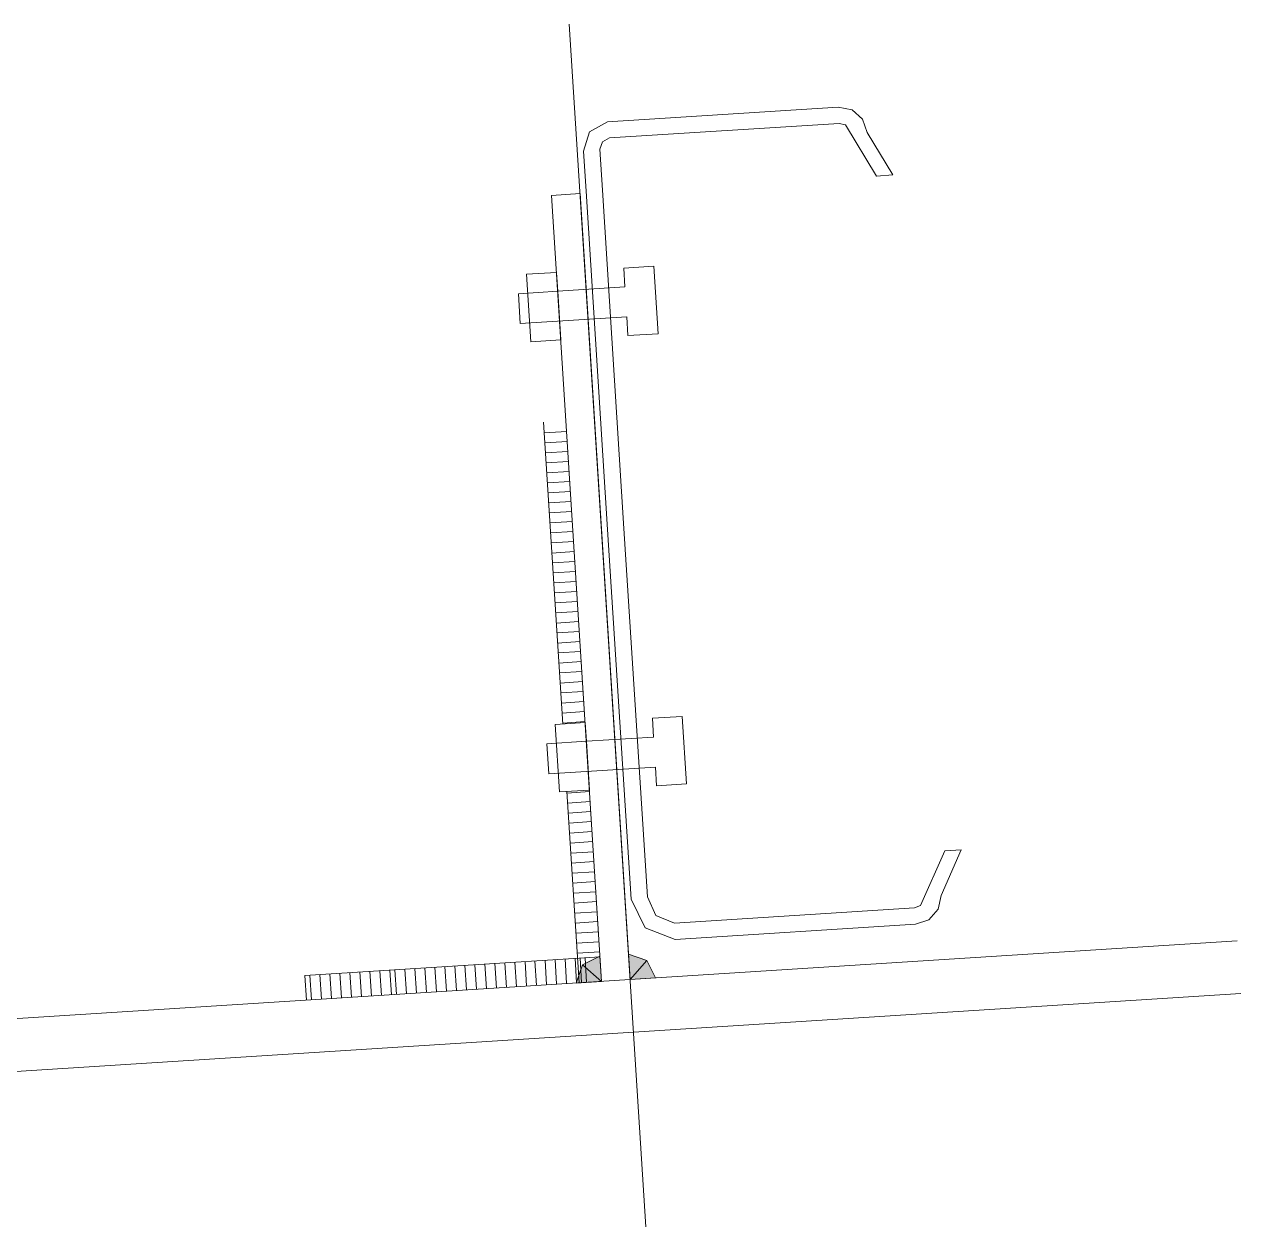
# Model space of a CAD drawing. Header units: millimetres. Extents: x 0 to 586, y 0 to 414.
# Drawn here: x 473.69 to 521.53, y 152.55 to 199.86 of the extents above; entities that cross this region are included whole.
import ezdxf

# ---------------------------------------------------------------- set-up
doc = ezdxf.new("R2010")
doc.units = ezdxf.units.MM

msp = doc.modelspace()

# ---------------------------------------------------------------- hatches: boundary and pattern name
h = msp.add_hatch(color=0)
h.dxf.hatch_style = 2
h.paths.add_polyline_path([(495.645722, 162.859861), (496.330111, 163.198528), (496.393611, 162.200167)])
h = msp.add_hatch(color=0)
h.dxf.hatch_style = 2
h.paths.add_polyline_path([(498.171611, 163.022139), (497.448417, 163.269083), (497.511917, 162.27425)])
h = msp.add_hatch(color=0)
h.dxf.hatch_style = 2
h.paths.add_polyline_path([(495.398778, 162.136667), (495.645722, 162.859861), (496.393611, 162.200167)])
h = msp.add_hatch(color=0)
h.dxf.hatch_style = 2
h.paths.add_polyline_path([(498.510278, 162.33775), (498.171611, 163.022139), (497.511917, 162.27425)])

# ---------------------------------------------------------------- linework, layer by layer
at = {"color": 0, "lineweight": 0}
for points in [[(498.129278, 152.551694), (495.123611, 199.855667)], [(496.425361, 193.32575), (496.323056, 194.937944), (496.425361, 195.234278), (496.700528, 195.385972), (505.738694, 195.957472), (505.989167, 195.8975), (507.20625, 193.886667), (507.848306, 193.929), (506.835833, 195.597639), (506.659444, 196.123278), (506.243167, 196.490167), (505.699889, 196.599528), (496.619389, 196.020972), (495.920889, 195.629389), (495.684528, 194.863861), (495.783306, 193.290472)], [(496.425361, 193.332806), (497.272028, 180.0225), (498.192778, 165.523333), (498.524389, 164.796611), (499.265222, 164.493222), (508.702028, 165.092944), (508.941917, 165.184667), (509.894417, 167.333083), (510.536472, 167.371889), (509.742722, 165.586833), (509.633361, 165.043556), (509.266472, 164.627278), (508.740833, 164.450889), (499.286389, 163.851167), (498.104583, 164.302722), (497.55425, 165.442194), (496.629972, 179.983694), (495.783306, 193.290472)], [(494.428639, 193.124667), (495.546944, 193.195222)], [(494.428639, 193.124667), (496.393611, 162.200167)], [(495.546944, 193.195222), (497.511917, 162.27425)], [(494.107611, 184.202917), (494.862556, 172.328417)], [(495.021306, 183.836028), (494.135833, 183.779583)], [(495.046, 183.444444), (494.160528, 183.388)], [(495.070694, 183.049333), (494.185222, 182.992889)], [(495.095389, 182.654222), (494.209917, 182.601306)], [(495.120083, 182.262639), (494.234611, 182.206194)], [(495.144778, 181.867528), (494.259306, 181.811083)], [(495.169472, 181.475944), (494.284, 181.4195)], [(495.194167, 181.080833), (494.308694, 181.024389)], [(495.218861, 180.68925), (494.333389, 180.632806)], [(495.243556, 180.294139), (494.358083, 180.237694)], [(495.26825, 179.902556), (494.382778, 179.846111)], [(495.296472, 179.507444), (494.411, 179.451)], [(495.321167, 179.112333), (494.435694, 179.055889)], [(495.345861, 178.72075), (494.460389, 178.664306)], [(495.370556, 178.325639), (494.485083, 178.269194)], [(495.39525, 177.934056), (494.509778, 177.877611)], [(495.419944, 177.538944), (494.534472, 177.4825)], [(495.444639, 177.147361), (494.559167, 177.090917)], [(495.469333, 176.75225), (494.583861, 176.695806)], [(495.494028, 176.357139), (494.608556, 176.300694)], [(495.518722, 175.965556), (494.63325, 175.909111)], [(495.543417, 175.570444), (494.657944, 175.514)], [(495.568111, 175.178861), (494.682639, 175.122417)], [(495.596333, 174.78375), (494.710861, 174.727306)], [(495.621028, 174.392167), (494.735556, 174.335722)], [(495.645722, 173.997056), (494.76025, 173.940611)], [(495.670417, 173.601944), (494.784944, 173.549028)], [(495.695111, 173.210361), (494.809639, 173.153917)], [(495.719806, 172.81525), (494.834333, 172.758806)], [(495.7445, 172.423667), (494.859028, 172.367222)], [(495.031889, 169.672), (495.508139, 162.143722)], [(495.920889, 169.668472), (495.035417, 169.612028)], [(495.945583, 169.273361), (495.060111, 169.216917)], [(495.970278, 168.881778), (495.084806, 168.825333)], [(495.994972, 168.486667), (495.1095, 168.430222)], [(496.019667, 168.095083), (495.134194, 168.038639)], [(496.044361, 167.699972), (495.158889, 167.643528)], [(496.069056, 167.304861), (495.183583, 167.251944)], [(496.09375, 166.913278), (495.208278, 166.856833)], [(496.118444, 166.518167), (495.232972, 166.461722)], [(496.146667, 166.126583), (495.257667, 166.070139)], [(496.171361, 165.731472), (495.285889, 165.675028)], [(496.196056, 165.339889), (495.310583, 165.283444)], [(496.22075, 164.944778), (495.335278, 164.888333)], [(496.245444, 164.553194), (495.359972, 164.49675)], [(496.270139, 164.158083), (495.384667, 164.101639)], [(521.394972, 163.791194), (465.380917, 160.231667)], [(496.294833, 163.762972), (495.409361, 163.706528)], [(496.333639, 163.173833), (484.720194, 162.436528)], [(496.319528, 163.371389), (495.434056, 163.314944)], [(488.265611, 162.662306), (488.325583, 161.688639)], [(488.657194, 162.687), (488.720694, 161.713333)], [(489.052306, 162.711694), (489.112278, 161.738028)], [(489.443889, 162.736389), (489.507389, 161.762722)], [(489.839, 162.761083), (489.898972, 161.787417)], [(490.230583, 162.785778), (490.294083, 161.815639)], [(490.625694, 162.810472), (490.685667, 161.840333)], [(491.020806, 162.835167), (491.080778, 161.865028)], [(491.412389, 162.859861), (491.475889, 161.889722)], [(491.8075, 162.888083), (491.867472, 161.914417)], [(492.199083, 162.912778), (492.262583, 161.939111)], [(492.594194, 162.937472), (492.654167, 161.963806)], [(492.985778, 162.962167), (493.049278, 161.9885)], [(493.380889, 162.986861), (493.440861, 162.013194)], [(493.772472, 163.011556), (493.835972, 162.037889)], [(494.167583, 163.03625), (494.231083, 162.062583)], [(494.562694, 163.060944), (494.622667, 162.090806)], [(494.954278, 163.085639), (495.017778, 162.1155)], [(495.349389, 163.110333), (495.409361, 162.140194)], [(495.546944, 163.124444), (495.606917, 162.150778)], [(495.740972, 163.135028), (495.804472, 162.164889)], [(484.723722, 162.436528), (484.783694, 161.462861)], [(484.91775, 162.450639), (484.98125, 161.476972)], [(485.312861, 162.475333), (485.372833, 161.501667)], [(485.704444, 162.500028), (485.767944, 161.526361)], [(486.099556, 162.524722), (486.163056, 161.551056)], [(486.494667, 162.549417), (486.554639, 161.57575)], [(486.88625, 162.574111), (486.94975, 161.600444)], [(487.281361, 162.598806), (487.341333, 161.625139)], [(487.672944, 162.6235), (487.736444, 161.653361)], [(488.068056, 162.648194), (488.128028, 161.678056)], [(521.529028, 161.723917), (465.511444, 158.164389)]]:
    msp.add_lwpolyline(points, dxfattribs=at)
for points in [[(497.310833, 189.526333), (497.264972, 190.263639), (498.44325, 190.337722), (498.612583, 187.681306), (497.430778, 187.607222), (497.384917, 188.344528), (493.193917, 188.079944), (493.119833, 189.258222), (494.668528, 189.357), (494.792, 187.437889), (493.610194, 187.363806), (493.440861, 190.020222), (494.622667, 190.097833), (494.668528, 189.357)], [(498.436194, 171.816889), (498.390333, 172.554194), (499.568611, 172.628278), (499.737944, 169.971861), (498.556139, 169.897778), (498.510278, 170.635083), (494.319278, 170.366972), (494.245194, 171.548778), (495.793889, 171.647556), (495.917361, 169.728444), (494.735556, 169.654361), (494.566222, 172.310778), (495.748028, 172.384861), (495.793889, 171.647556)], [(495.645722, 162.859861), (496.330111, 163.198528), (496.393611, 162.200167)], [(498.171611, 163.022139), (497.448417, 163.269083), (497.511917, 162.27425)], [(495.398778, 162.136667), (495.645722, 162.859861), (496.393611, 162.200167)], [(498.510278, 162.33775), (498.171611, 163.022139), (497.511917, 162.27425)]]:
    msp.add_lwpolyline(points, close=True, dxfattribs=at)

doc.saveas('drawing.dxf')
